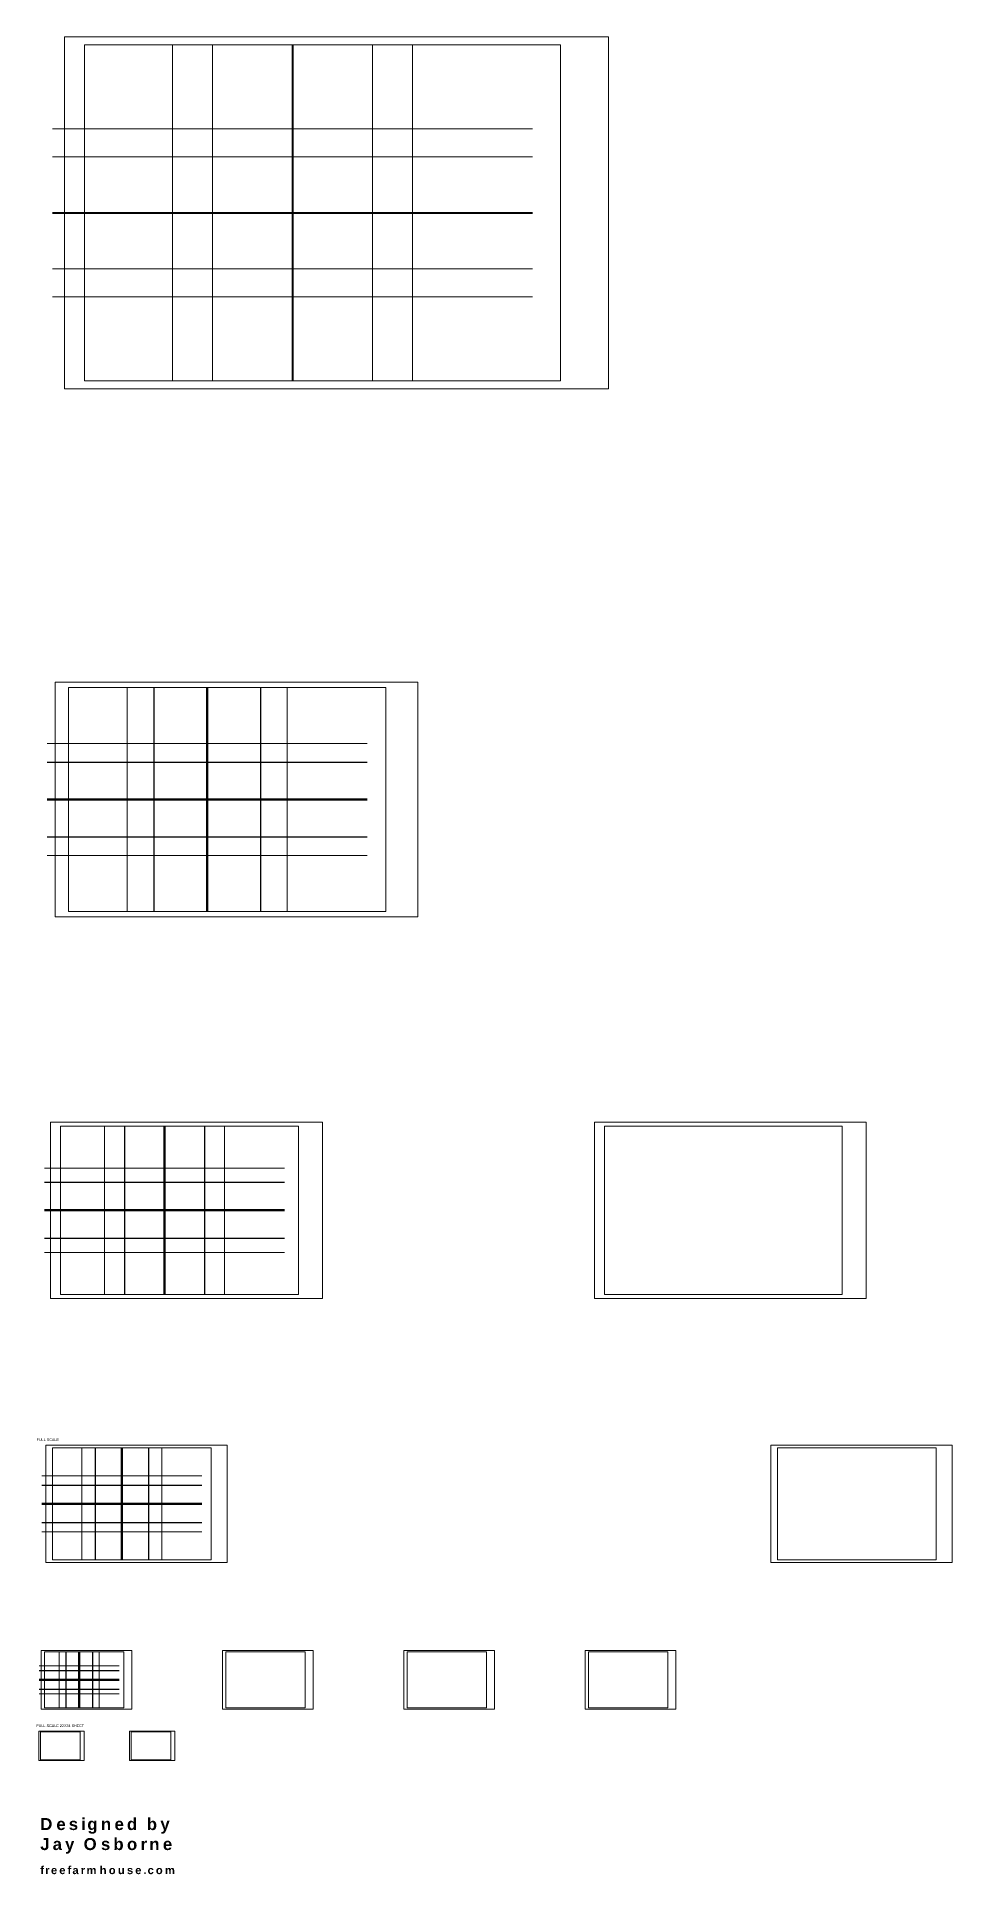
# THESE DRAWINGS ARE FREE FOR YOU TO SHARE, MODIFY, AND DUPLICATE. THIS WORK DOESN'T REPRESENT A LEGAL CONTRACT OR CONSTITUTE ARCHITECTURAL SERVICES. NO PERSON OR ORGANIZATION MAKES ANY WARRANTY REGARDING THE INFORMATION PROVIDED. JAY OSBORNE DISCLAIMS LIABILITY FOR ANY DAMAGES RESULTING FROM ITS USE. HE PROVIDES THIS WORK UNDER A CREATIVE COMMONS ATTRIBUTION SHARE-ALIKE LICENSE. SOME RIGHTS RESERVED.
# Model space of a CAD drawing. Header units: inches. Extents: x -4969 to 16721, y 2489 to 24693.
# Drawn here: x 0 to 687, y 2489 to 3867 of the extents above; entities that cross this region are included whole.
import ezdxf

# ---------------------------------------------------------------- set-up
doc = ezdxf.new("R2010")
doc.units = ezdxf.units.IN
doc.header["$MEASUREMENT"] = 0
doc.layers.get('0').update_dxf_attribs({"lineweight": 5})
doc.layers.add('0-NPLT', color=1, linetype='Continuous', plot=False)
for name, color, linetype, lineweight in [('1', 1, 'Continuous', 9), ('2', 6, 'Continuous', 20), ('3', 3, 'Continuous', 30), ('4', 2, 'Continuous', 40), ('5', 4, 'Continuous', 50), ('A-TEXTx', 7, 'Continuous', 20)]:
    doc.layers.add(name, color=color, linetype=linetype, lineweight=lineweight)
doc.styles.get("Standard").update_dxf_attribs({"font": 'Arial.ttf'})

# ---------------------------------------------------------------- blocks, each defined once
blk = doc.blocks.new('BORDER 11X17')
at = {"layer": '0-NPLT', "lineweight": 9, "ltscale": 0.1}
blk.add_lwpolyline([(29864.7, -10461.8), (29048.7, -10461.8), (29048.7, -10989.8), (29864.7, -10989.8), (29864.7, -10461.8)], dxfattribs=at)
blk.add_lwpolyline([(29792.7, -10473.8), (29078.7, -10473.8), (29078.7, -10977.8), (29792.7, -10977.8)], close=True, dxfattribs=at)

msp = doc.modelspace()

# ---------------------------------------------------------------- linework, layer by layer
at = {"layer": '1', "color": 250, "ltscale": 0.1}
for p, q in [((102.0000785, 3608.5008975), (102.0000785, 3860.5008975)), ((282.0000785, 3608.5008975), (282.0000785, 3860.5008975)), ((372.0000785, 3797.5008975), (12.0000785, 3797.5008975)), ((372.0000785, 3671.5008975), (12.0000785, 3671.5008975)), ((68.0000785, 3210.5008975), (68.0000785, 3378.5008975)), ((188.0000785, 3210.5008975), (188.0000785, 3378.5008975)), ((248.0000785, 3336.5008975), (8.0000785, 3336.5008975)), ((248.0000785, 3252.5008975), (8.0000785, 3252.5008975)), ((51.0000785, 2923.5008975), (51.0000785, 3049.5008975)), ((141.0000785, 2923.5008975), (141.0000785, 3049.5008975)), ((186.0000785, 3018.0008975), (6.0000785, 3018.0008975)), ((186.0000785, 2955.0008975), (6.0000785, 2955.0008975)), ((34.0000785, 2724.5008975), (34.0000785, 2808.5008975)), ((94.0000785, 2724.5008975), (94.0000785, 2808.5008975)), ((124.0000785, 2787.5008975), (4.0000785, 2787.5008975)), ((124.0000785, 2745.5008975), (4.0000785, 2745.5008975)), ((17.0000785, 2613.5008975), (17.0000785, 2655.5008975)), ((47.0000785, 2613.5008975), (47.0000785, 2655.5008975)), ((62.0000785, 2645.0008975), (2.0000785, 2645.0008975)), ((62.0000785, 2624.0008975), (2.0000785, 2624.0008975))]:
    msp.add_line(p, q, dxfattribs=at)
at = {"layer": '2', "color": 252, "ltscale": 0.1}
for p, q in [((132.0000785, 3860.5008975), (132.0000785, 3608.5008975)), ((252.0000785, 3860.5008975), (252.0000785, 3608.5008975)), ((12.0000785, 3776.5008975), (372.0000785, 3776.5008975)), ((12.0000785, 3692.5008975), (372.0000785, 3692.5008975))]:
    msp.add_line(p, q, dxfattribs=at)
at = {"layer": '3', "color": 252, "ltscale": 0.1}
for p, q in [((88.0000785, 3378.5008975), (88.0000785, 3210.5008975)), ((168.0000785, 3378.5008975), (168.0000785, 3210.5008975)), ((8.0000785, 3322.5008975), (248.0000785, 3322.5008975)), ((8.0000785, 3266.5008975), (248.0000785, 3266.5008975)), ((66.0000785, 3049.5008975), (66.0000785, 2923.5008975)), ((126.0000785, 3049.5008975), (126.0000785, 2923.5008975)), ((6.0000785, 3007.5008975), (186.0000785, 3007.5008975)), ((6.0000785, 2965.5008975), (186.0000785, 2965.5008975)), ((44.0000785, 2808.5008975), (44.0000785, 2724.5008975)), ((84.0000785, 2808.5008975), (84.0000785, 2724.5008975)), ((4.0000785, 2780.5008975), (124.0000785, 2780.5008975)), ((4.0000785, 2752.5008975), (124.0000785, 2752.5008975)), ((22.0000785, 2655.5008975), (22.0000785, 2613.5008975)), ((42.0000785, 2655.5008975), (42.0000785, 2613.5008975)), ((2.0000785, 2641.5008975), (62.0000785, 2641.5008975)), ((2.0000785, 2627.5008975), (62.0000785, 2627.5008975))]:
    msp.add_line(p, q, dxfattribs=at)
at = {"layer": '4', "ltscale": 0.1}
for p, q in [((192.0000785, 3860.5008975), (192.0000785, 3608.5008975)), ((12.0000785, 3734.5008975), (372.0000785, 3734.5008975))]:
    msp.add_line(p, q, dxfattribs=at)
at = {"layer": '5', "ltscale": 0.1}
for p, q in [((128.0000785, 3378.5008975), (128.0000785, 3210.5008975)), ((8.0000785, 3294.5008975), (248.0000785, 3294.5008975)), ((96.0000785, 3049.5008975), (96.0000785, 2923.5008975)), ((6.0000785, 2986.5008975), (186.0000785, 2986.5008975)), ((64.0000785, 2808.5008975), (64.0000785, 2724.5008975)), ((4.0000785, 2766.5008975), (124.0000785, 2766.5008975)), ((32.0000785, 2655.5008975), (32.0000785, 2613.5008975)), ((2.0000785, 2634.5008975), (62.0000785, 2634.5008975))]:
    msp.add_line(p, q, dxfattribs=at)

# ---------------------------------------------------------------- block references
at = {"ltscale": 0.1}
for p, xscale, yscale, zscale in [((-14503.3695379, 9097.386943), 0.5, 0.5, 0.5), ((-9668.9129991, 6869.7582612), 0.3333333333333333, 0.3333333333333333, 0.3333333333333333), ((-7251.6847297, 5667.9439202), 0.25, 0.25, 0.25), ((-6843.6847297, 5667.9439202), 0.25, 0.25, 0.25), ((-4834.4564603, 4554.1295793), 0.1666666666666666, 0.1666666666666666, 0.1666666666666666), ((-4290.4564603, 4554.1295793), 0.1666666666666666, 0.1666666666666666, 0.1666666666666666), ((-2417.2281909, 3528.3152384), 0.0833333333333333, 0.0833333333333333, 0.0833333333333333), ((-2281.2281909, 3528.3152384), 0.0833333333333333, 0.0833333333333333, 0.0833333333333333), ((-2145.2281909, 3528.3152384), 0.0833333333333333, 0.0833333333333333, 0.0833333333333333), ((-2009.2281909, 3528.3152384), 0.0833333333333333, 0.0833333333333333, 0.0833333333333333), ((-1208.6140562, 3031.9080679), 0.0416666666666667, 0.0416666666666667, 0.0416666666666667), ((-1140.6140562, 3031.9080679), 0.0416666666666667, 0.0416666666666667, 0.0416666666666667)]:
    msp.add_blockref('BORDER 11X17', p, dxfattribs=dict(at, xscale=xscale, yscale=yscale, zscale=zscale))

# ---------------------------------------------------------------- texts
at = {"ltscale": 0.5, "char_height": 2, "attachment_point": 5}
for s, insert in [('FULL SCALE', (8.3669818, 2814.5366006)), ('{FULL SCALE 22X34 SHEET}', (17.7469953, 2600.0366006))]:
    msp.add_mtext(s, dxfattribs=dict(at, insert=insert))
at = {"layer": 'A-TEXTx', "attachment_point": 1}
for s, insert, char_height, width in [('{\\fArial|b1|i0|c0|p34;\\T1.33;Designed by \\PJay Osborne\\T1.25; }', (2.766368, 2530.8066612), 9, 103.423412998), ('{\\fArial|b1|i0|c0|p34;\\T1.33;freefarmhouse.com\\T1.25; }', (2.766368, 2494.7459279), 6, 153.359640554)]:
    msp.add_mtext(s, dxfattribs=dict(at, insert=insert, char_height=char_height, width=width))

doc.saveas('drawing.dxf')
